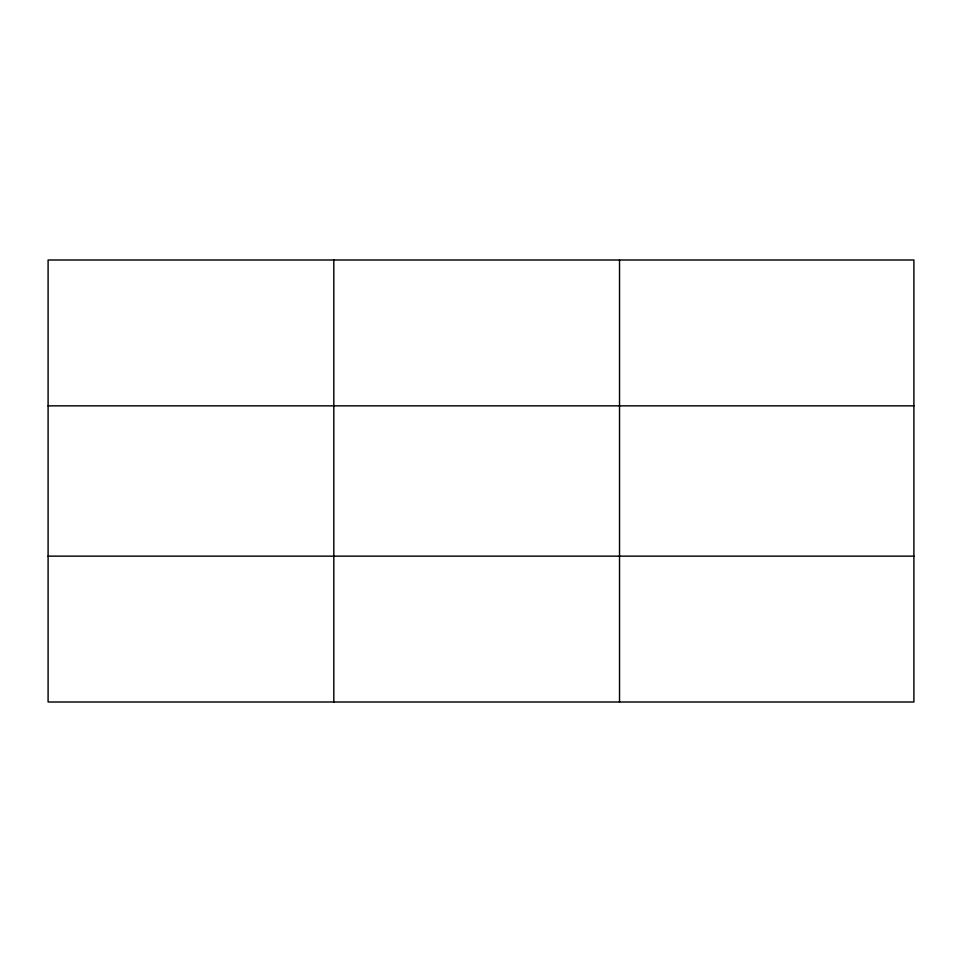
<?xml version="1.0" encoding="UTF-8"?>
<svg xmlns="http://www.w3.org/2000/svg" width="962" height="962" viewBox="0 0 962 962"><rect width="100%" height="100%" fill="white"/><g stroke="black" fill="none" stroke-linecap="round" stroke-linejoin="round"><path stroke-width="1.44" d="M333.814 259.993L333.814 702.007M619.528 259.993L619.528 702.007M913.9 556.144L913.9 702.007L48.1 702.007L48.1 259.993L913.9 259.993L913.9 556.144L48.1 556.144M48.1 405.856L913.9 405.856"/></g></svg>
